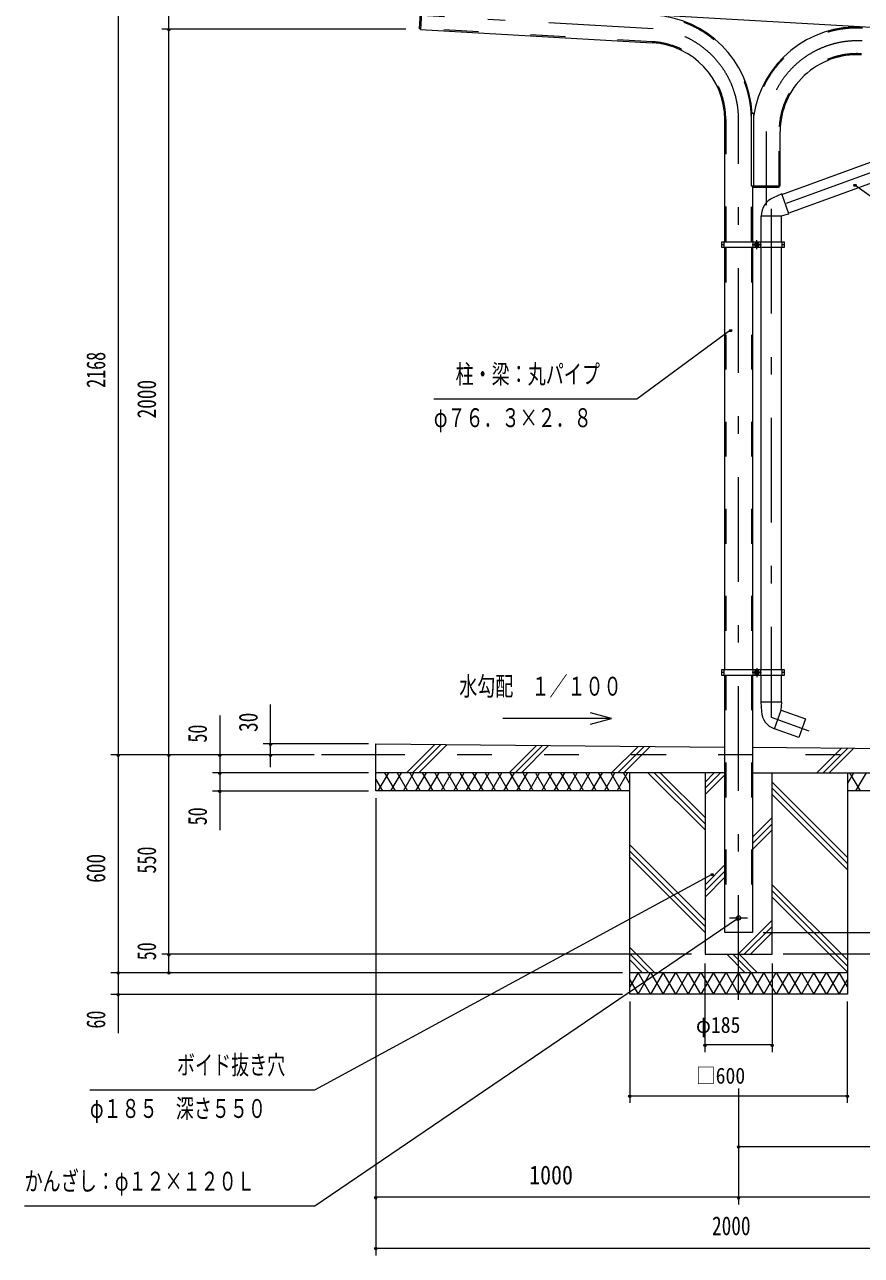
# Model space of a CAD drawing. Units: millimetres, scale not verified. Extents: x -23548 to 23548, y -10500 to 10500.
# Drawn here: x 11667 to 17433, y -2855 to 5625 of the extents above; entities that cross this region are included whole.
import ezdxf
from ezdxf.enums import TextEntityAlignment as Align

# ---------------------------------------------------------------- set-up
doc = ezdxf.new("R2010")
doc.units = ezdxf.units.MM
doc.header["$LTSCALE"] = 60
doc.linetypes.add('USER2', pattern=[10, 4, -6])
doc.linetypes.add('USER3', pattern=[24, 12, -5, 2, -5])
for name, color, linetype, lineweight in [('0-6_2-0BOLD', 7, 'Continuous', 18), ('0-7_2-1HIDDEN', 3, 'USER2', 18), ('0-8_2-2CENTER', 3, 'USER3', 18), ('0-A_2-5DIM', 3, 'Continuous', 18), ('0-B_2-6HATCH', 2, 'Continuous', 18)]:
    doc.layers.add(name, color=color, linetype=linetype, lineweight=lineweight)
doc.styles.add('ＭＳ ゴシック', font='')
doc.styles.get('ＭＳ ゴシック').set_extended_font_data('MS Gothic')

msp = doc.modelspace()

# ---------------------------------------------------------------- linework, layer by layer
at = {"layer": '0-6_2-0BOLD'}
for p, q in [((14409.03, 5987.57), (14386.58, 5598.2)), ((18748.03, 5532.54), (15902.76, 5696.59)), ((14386.58, 5598.2), (14394.56, 5597.74)), ((16885.12, 4454.9), (18875.45, 5179.33)), ((16689.58, 5013.56), (16674.59, 5013.56)), ((16689.58, 5013.56), (16689.58, 4513.56)), ((16491.33, 4128.77), (16491.33, 4971.62)), ((16682.08, 4513.56), (16682.08, 4128.77)), ((16742.96, 4128.77), (16742.96, 4306.54)), ((16880.46, 4306.88), (16880.46, 4128.77)), ((16487.34, 4108.77), (16472.09, 4108.77)), ((16487.34, 4088.77), (16487.34, 4128.77)), ((16491.33, 1180.9), (16491.33, 4088.77)), ((16682.08, 4088.77), (16682.08, 1180.9)), ((16686.09, 4128.77), (16686.09, 4088.77)), ((16738.96, 4088.77), (16738.96, 4128.77)), ((16742.96, 1180.9), (16742.96, 4088.77)), ((16880.46, 4088.77), (16880.46, 1180.9)), ((16884.46, 4128.77), (16884.46, 4088.77)), ((16899.71, 4108.77), (16884.46, 4108.77)), ((16487.34, 1160.9), (16472.09, 1160.9)), ((16487.34, 1140.9), (16487.34, 1180.9)), ((16686.09, 1180.9), (16686.09, 1140.9)), ((16738.96, 1140.9), (16738.96, 1180.9)), ((16742.96, 957.49), (16742.96, 1140.9)), ((16880.46, 1140.9), (16880.46, 957.49)), ((16884.46, 1180.9), (16884.46, 1140.9)), ((16899.71, 1160.9), (16884.46, 1160.9)), ((14086.71, 594.93), (13711.7, 594.93)), ((14086.71, 344.93), (14086.71, 669.93)), ((14086.71, 669.93), (16491.34, 645.88)), ((18783.34, 622.96), (16682.09, 643.98)), ((16491.34, 469.93), (14086.71, 469.93)), ((15836.71, 344.93), (14086.71, 344.93)), ((18586.71, 344.93), (17336.71, 344.93)), ((15836.71, -905.07), (17336.71, -905.07))]:
    msp.add_line(p, q, dxfattribs=at)
for points in [[(14417.02, 5987.11), (14394.27, 5592.5), (15992.2, 5500.37)], [(18875.46, 5179.32), (18922.48, 5050.12), (16932.15, 4325.7)], [(16674.59, 5013.56), (16674.59, 4513.56), (16872.83, 4513.56), (16872.83, 4888.56)], [(16687.46, 4513.56), (16687.46, 4505.56), (16867.46, 4505.56), (16867.46, 4513.56)], [(16742.96, 4306.88), (16880.46, 4306.88), (16933.43, 4322.17), (16883.83, 4458.43), (16824.74, 4432.24)], [(16682.09, 1140.9), (16682.09, -630.07), (16491.34, -630.07), (16491.34, 1140.9)], [(16833.44, 773.29), (16880.47, 902.49), (16884.22, 957.49), (16739.21, 957.49), (16743.61, 893.01)], [(16880.47, 902.49), (17047.83, 841.58), (17000.81, 712.37), (16833.76, 773.17)], [(17336.71, 469.93), (17336.71, -1055.07), (15836.71, -1055.07), (15836.71, 469.93)], [(16355.46, 469.93), (16355.46, -780.07), (16817.96, -780.07), (16817.96, 469.93)], [(16682.09, 469.93), (18586.71, 469.93), (18586.71, -530.07)]]:
    msp.add_lwpolyline(points, dxfattribs=at)
for points in [[(16899.71, 4128.77), (16899.71, 4088.77), (16472.09, 4088.77), (16472.09, 4128.77)], [(16725.02, 4115.99), (16725.02, 4101.56), (16712.52, 4094.34), (16700.02, 4101.56), (16700.02, 4115.99), (16712.52, 4123.21)], [(16899.71, 1140.9), (16472.09, 1140.9), (16472.09, 1180.9), (16899.71, 1180.9)], [(16725.02, 1168.12), (16725.02, 1153.68), (16712.52, 1146.47), (16700.02, 1153.69), (16700.02, 1168.12), (16712.52, 1175.34)]]:
    msp.add_lwpolyline(points, close=True, dxfattribs=at)
for centre, radius in [((16712.52, 4108.77), 15.62), ((16712.52, 4108.77), 12.25), ((16712.52, 1160.9), 15.62), ((16712.52, 1160.9), 12.25), ((16586.71, -530.07), 15)]:
    msp.add_circle(centre, radius, dxfattribs=at)
for centre, radius, start, end in [((15961.71, 4971.62), 720.38, 3.33707, 86.70007), ((17402.46, 4888.56), 720.38, 86.70003, 171.72519), ((15961.71, 4971.62), 529.62, 0, 86.7), ((17402.46, 4888.56), 529.62, 86.7, 180), ((16880.46, 4306.54), 137.5, 113.90576, 180), ((16880.79, 902.38), 137.5, 183.90576, 250)]:
    msp.add_arc(centre, radius, start, end, dxfattribs=at)
at = {"layer": '0-7_2-1HIDDEN'}
for p, q in [((15992.6, 5507.36), (14394.67, 5599.49)), ((16498.33, 4971.62), (16498.33, 4128.77)), ((16865.83, 4513.56), (16865.83, 4888.56)), ((16675.08, 4128.77), (16675.08, 4513.56)), ((16498.33, 4088.77), (16498.33, 1180.9)), ((16675.08, 4088.77), (16675.08, 1180.9)), ((16498.34, 1140.9), (16498.34, -630.07)), ((16675.09, 1140.9), (16675.09, -630.07)), ((19086.71, 594.93), (14086.71, 594.93))]:
    msp.add_line(p, q, dxfattribs=at)
for centre, radius, start, end in [((15961.71, 4971.62), 713.38, 2.14293, 86.70006), ((17402.46, 4888.56), 713.38, 86.98364, 177.85976), ((15961.71, 4971.62), 536.62, 0, 86.7), ((17402.46, 4888.56), 536.62, 86.7, 180)]:
    msp.add_arc(centre, radius, start, end, dxfattribs=at)
at = {"layer": '0-8_2-2CENTER'}
for p, q in [((15997.69, 5595.58), (14325.46, 5692.01)), ((16586.71, -1093.2), (16586.71, 4971.62)), ((16777.46, 4888.56), (16777.46, 4380.56)), ((16743.77, 4108.77), (16681.27, 4108.77)), ((16712.52, 4077.52), (16712.52, 4140.02)), ((16712.52, 1192.15), (16712.52, 1129.65)), ((16743.77, 1160.9), (16681.27, 1160.9)), ((16524.21, -530.07), (16649.21, -530.07))]:
    msp.add_line(p, q, dxfattribs=at)
msp.add_lwpolyline([(18944.21, 5665.67), (18944.21, 5131.19), (16811.71, 4355.02), (16811.71, 854.36), (17071.08, 759.95)], dxfattribs=at)
for centre, start, end in [((15961.71, 4971.62), 0, 86.69983), ((17402.46, 4888.56), 86.70003, 180)]:
    msp.add_arc(centre, 625, start, end, dxfattribs=at)
at = {"layer": '0-A_2-5DIM'}
for p, q in [((12311.71, 6014.93), (12311.71, -1325.06)), ((12661.7, -905.06), (12661.7, 6014.93)), ((14294.2, 5594.93), (12611.7, 5594.93)), ((12671.7, 5594.93), (12651.7, 5594.93)), ((17398.87, 4521.5), (17378.87, 4521.5)), ((16531.69, 3520.34), (15886.71, 3044.93)), ((16541.69, 3520.34), (16521.69, 3520.34)), ((15886.71, 3044.93), (14486.71, 3044.93)), ((13361.7, 507.96), (13361.7, 939.93)), ((13011.7, 864.93), (13011.7, 74.93)), ((15711.71, 844.93), (15566.82, 883.75)), ((13661.7, 594.93), (12261.7, 594.93)), ((12321.71, 594.93), (12301.71, 594.93)), ((12671.7, 594.93), (12651.7, 594.93)), ((13021.7, 594.93), (13001.7, 594.93)), ((14036.71, 669.93), (13311.7, 669.93)), ((13371.7, 669.93), (13351.7, 669.93)), ((13371.7, 594.93), (13351.7, 594.93)), ((14036.71, 469.93), (12961.7, 469.93)), ((13021.7, 469.93), (13001.7, 469.93)), ((12961.7, 344.93), (14036.71, 344.93)), ((13021.7, 344.93), (13001.7, 344.93)), ((14086.71, 294.93), (14086.71, -2855.07)), ((16414.95, -227.87), (16394.95, -227.87)), ((16590.21, -535.38), (16570.21, -535.38)), ((16757.09, -630.07), (17911.71, -630.07)), ((16261.71, -780.07), (12611.7, -780.07)), ((12671.7, -780.07), (12651.7, -780.07)), ((16355.46, -1455.07), (16355.46, -843.31)), ((16817.96, -843.31), (16817.96, -1455.07)), ((17911.71, -780.07), (16892.96, -780.07)), ((12261.7, -905.06), (15786.71, -905.06)), ((12321.7, -905.06), (12301.7, -905.06)), ((12671.7, -905.06), (12651.7, -905.06)), ((12261.7, -1055.06), (15786.71, -1055.06)), ((12321.7, -1055.06), (12301.7, -1055.06)), ((15836.71, -1105.07), (15836.71, -1805.07)), ((17336.71, -1805.07), (17336.71, -1105.06)), ((16365.46, -1405.07), (16345.46, -1405.07)), ((16817.96, -1405.07), (16355.46, -1405.07)), ((16827.96, -1405.07), (16807.96, -1405.07)), ((15846.71, -1755.07), (15826.71, -1755.07)), ((15836.71, -1755.07), (17336.71, -1755.07)), ((16586.71, -1705.07), (16586.71, -2505.07)), ((17346.71, -1755.07), (17326.71, -1755.07)), ((16596.71, -2105.07), (16576.71, -2105.07)), ((16586.71, -2105.07), (19479.21, -2105.07)), ((14096.71, -2455.07), (14076.71, -2455.07)), ((19086.71, -2455.07), (14086.71, -2455.07)), ((16596.71, -2455.07), (16576.71, -2455.07)), ((14096.71, -2805.07), (14076.71, -2805.07)), ((14086.71, -2805.07), (19086.71, -2805.07))]:
    msp.add_line(p, q, dxfattribs=at)
for points in [[(17388.87, 4521.5), (17986.71, 4094.93), (19986.71, 4094.93)], [(15566.82, 806.11), (15711.71, 844.93), (14961.71, 844.93)], [(12116.99, -1714.78), (13666.99, -1714.78), (16404.95, -227.87)], [(16580.21, -535.38), (13666.99, -2515.35), (11666.99, -2515.35)]]:
    msp.add_lwpolyline(points, dxfattribs=at)
for centre in [(12661.7, 5594.93), (17388.87, 4521.5), (16531.69, 3520.34), (12311.71, 594.93), (12661.7, 594.93), (13011.7, 594.93), (13361.7, 669.93), (13361.7, 594.93), (13011.7, 469.93), (13011.7, 344.93), (16404.95, -227.87), (16580.21, -535.38), (12661.7, -780.07), (12311.7, -905.06), (12661.7, -905.06), (12311.7, -1055.06), (16355.46, -1405.07), (16817.96, -1405.07), (15836.71, -1755.07), (17336.71, -1755.07), (16586.71, -2105.07), (14086.71, -2455.07), (16586.71, -2455.07), (14086.71, -2805.07)]:
    msp.add_arc(centre, 10, 180, 0, dxfattribs=at)
at = {"layer": '0-B_2-6HATCH'}
for p, q in [((14493.9, 665.86), (14297.97, 469.93)), ((14340.39, 469.93), (14535.9, 665.44)), ((14577.91, 665.02), (14382.82, 469.93)), ((15005.07, 469.93), (15194, 658.86)), ((15047.5, 469.93), (15236.01, 658.44)), ((15278.01, 658.02), (15089.93, 469.93)), ((15894.11, 651.86), (15712.18, 469.93)), ((15754.61, 469.93), (15936.11, 651.44)), ((15797.03, 469.93), (15978.12, 651.02)), ((17294.32, 637.85), (17126.39, 469.93)), ((17168.82, 469.93), (17336.32, 637.43)), ((17378.33, 637.01), (17211.25, 469.93)), ((14089.67, 469.93), (14086.71, 464.8)), ((14086.71, 425.06), (14132.97, 344.93)), ((14104.1, 344.93), (14176.27, 469.93)), ((14147.41, 469.93), (14219.58, 344.93)), ((14190.71, 344.93), (14262.88, 469.93)), ((14234.01, 469.93), (14306.18, 344.93)), ((14277.31, 344.93), (14349.48, 469.93)), ((14320.61, 469.93), (14392.78, 344.93)), ((14363.91, 344.93), (14436.08, 469.93)), ((14407.22, 469.93), (14479.38, 344.93)), ((14450.51, 344.93), (14522.68, 469.93)), ((14493.82, 469.93), (14565.99, 344.93)), ((14537.12, 344.93), (14609.29, 469.93)), ((14580.42, 469.93), (14652.59, 344.93)), ((14623.72, 344.93), (14695.89, 469.93)), ((14667.02, 469.93), (14739.19, 344.93)), ((14710.32, 344.93), (14782.49, 469.93)), ((14753.63, 469.93), (14825.79, 344.93)), ((14796.93, 344.93), (14869.09, 469.93)), ((14840.23, 469.93), (14912.4, 344.93)), ((14883.53, 344.93), (14955.7, 469.93)), ((14926.83, 469.93), (14999, 344.93)), ((14970.13, 344.93), (15042.3, 469.93)), ((15085.6, 344.93), (15013.43, 469.93)), ((15128.9, 469.93), (15056.73, 344.93)), ((15100.04, 469.93), (15172.21, 344.93)), ((15143.34, 344.93), (15215.5, 469.93)), ((15186.64, 469.93), (15258.81, 344.93)), ((15229.94, 344.93), (15302.11, 469.93)), ((15273.24, 469.93), (15345.41, 344.93)), ((15316.54, 344.93), (15388.71, 469.93)), ((15359.84, 469.93), (15432.01, 344.93)), ((15403.14, 344.93), (15475.31, 469.93)), ((15446.45, 469.93), (15518.61, 344.93)), ((15489.75, 344.93), (15561.91, 469.93)), ((15533.05, 469.93), (15605.22, 344.93)), ((15576.35, 344.93), (15648.52, 469.93)), ((15619.65, 469.93), (15691.82, 344.93)), ((15662.95, 344.93), (15735.12, 469.93)), ((15706.25, 469.93), (15778.42, 344.93)), ((15749.55, 344.93), (15821.72, 469.93)), ((15836.71, 393.97), (15792.86, 469.93)), ((15962.18, 469.93), (16355.46, 76.65)), ((16355.46, 119.07), (16004.6, 469.93)), ((16047.03, 469.93), (16355.46, 161.5)), ((16461.71, 469.93), (16355.46, 363.68)), ((16355.46, 406.1), (16419.29, 469.93)), ((16355.46, 321.25), (16491.34, 457.13)), ((17336.71, 393.97), (17380.57, 469.93)), ((17351.7, 469.93), (17423.87, 344.93)), ((17395, 344.93), (17467.17, 469.93)), ((15836.16, 344.93), (15836.71, 345.89)), ((16817.96, 406.1), (17336.71, -112.64)), ((17336.71, -155.07), (16817.96, 363.68)), ((17337.27, 344.93), (17336.71, 345.89)), ((16817.96, 321.25), (17336.71, -197.5)), ((16817.96, 161.5), (16682.09, 25.62)), ((16682.09, -16.8), (16817.96, 119.07)), ((16817.96, 76.65), (16682.09, -59.23)), ((16355.46, -545.61), (15836.71, -26.86)), ((15836.71, -69.29), (16355.46, -588.03)), ((16355.46, -630.46), (15836.71, -111.71)), ((16491.34, -165.13), (16355.46, -301)), ((16355.46, -343.43), (16491.34, -207.55)), ((16491.34, -249.98), (16355.46, -385.86)), ((16817.96, -301), (17336.71, -819.75)), ((17336.71, -862.18), (16817.96, -343.43)), ((16817.96, -385.85), (17336.71, -904.6)), ((16583.5, -780.07), (16817.96, -545.61)), ((16817.96, -588.03), (16625.93, -780.07)), ((16668.35, -780.07), (16817.96, -630.46)), ((15836.71, -733.96), (16007.82, -905.07)), ((15965.39, -905.07), (15836.71, -776.39)), ((15836.71, -818.82), (15922.96, -905.07)), ((16630.07, -905.07), (16505.07, -780.07)), ((16547.5, -780.07), (16672.5, -905.07)), ((16714.92, -905.07), (16589.93, -780.07)), ((15893.89, -905.07), (15836.71, -1004.11)), ((15893.89, -1055.07), (15980.49, -905.07)), ((16326.91, -905.07), (16413.51, -1055.07)), ((16413.51, -1055.07), (16500.11, -905.07)), ((17192.93, -1055.07), (17106.33, -905.07)), ((17192.93, -905.07), (17279.53, -1055.07)), ((17279.53, -905.07), (17192.93, -1055.07)), ((17336.71, -1004.11), (17279.53, -905.07)), ((15836.71, -956.03), (15893.89, -1055.07)), ((17279.53, -1055.07), (17336.71, -956.03))]:
    msp.add_line(p, q, dxfattribs=at)
for points in [[(16067.1, -905.07), (15980.49, -1055.07), (15893.89, -905.07)], [(15980.5, -905.07), (16067.1, -1055.07), (16153.7, -905.07)], [(16413.51, -905.07), (16326.9, -1055.07), (16240.3, -905.07), (16153.7, -1055.07), (16067.1, -905.07)], [(16153.7, -905.07), (16240.3, -1055.07), (16326.9, -905.07)], [(16586.71, -905.07), (16500.11, -1055.07), (16413.51, -905.07)], [(16500.11, -905.07), (16586.71, -1055.07), (16673.31, -905.07)], [(16759.92, -905.07), (16673.32, -1055.07), (16586.71, -905.07)], [(16673.32, -905.07), (16759.92, -1055.07), (16846.52, -905.07)], [(16933.12, -905.07), (16846.52, -1055.07), (16759.92, -905.07)], [(16846.52, -905.07), (16933.12, -1055.07), (17019.72, -905.07)], [(17106.33, -905.07), (17019.72, -1055.07), (16933.12, -905.07)], [(17019.73, -905.07), (17106.33, -1055.07), (17192.93, -905.07)]]:
    msp.add_lwpolyline(points, dxfattribs=at)

# ---------------------------------------------------------------- texts
at = {"layer": '0-A_2-5DIM', "color": 7, "style": 'ＭＳ ゴシック'}
for s, width, p in [('2168', 0.7, (12261.7, 3122.48)), ('2000', 0.75, (12611.7, 2911.9)), ('30', 0.75, (13311.7, 751.62)), ('50', 0.7, (12961.7, 678.21)), ('50', 0.7, (12961.7, 108.21)), ('550', 0.7, (12611.7, -224.07)), ('600', 0.75, (12261.7, -287.92)), ('50', 0.7, (12611.7, -821.78)), ('60', 0.7, (12261.7, -1292.18))]:
    msp.add_text(s, height=130.2, rotation=90, dxfattribs=dict(at, width=width)).set_placement(p, align=Align.BOTTOM_LEFT)
for s, height, width, p in [('柱・梁：丸パイプ', 130.2, 0.7, (14636.71, 3112.7)), ('φ７６．３×２．８', 130.2, 0.7, (14486.71, 2812.69)), ('水勾配\u3000１／１００', 130.2, 0.7, (14661.71, 962.7)), ('φ185', 110.7, 0.9, (16292.96, -1355.07)), ('ボイド抜き穴', 130.2, 0.7, (12716.99, -1647.02)), ('□600', 110.7, 0.9, (16292.96, -1705.07)), ('φ１８５\u3000深さ５５０', 130.2, 0.7, (12117, -1947.01)), ('かんざし：φ１２×１２０Ｌ', 130.2, 0.7, (11666.99, -2447.59)), ('1000', 130.2, 0.85, (15143.91, -2405.07)), ('2000', 130.2, 0.75, (16403.68, -2755.07))]:
    msp.add_text(s, height=height, dxfattribs=dict(at, width=width)).set_placement(p, align=Align.BOTTOM_LEFT)

doc.saveas('drawing.dxf')
